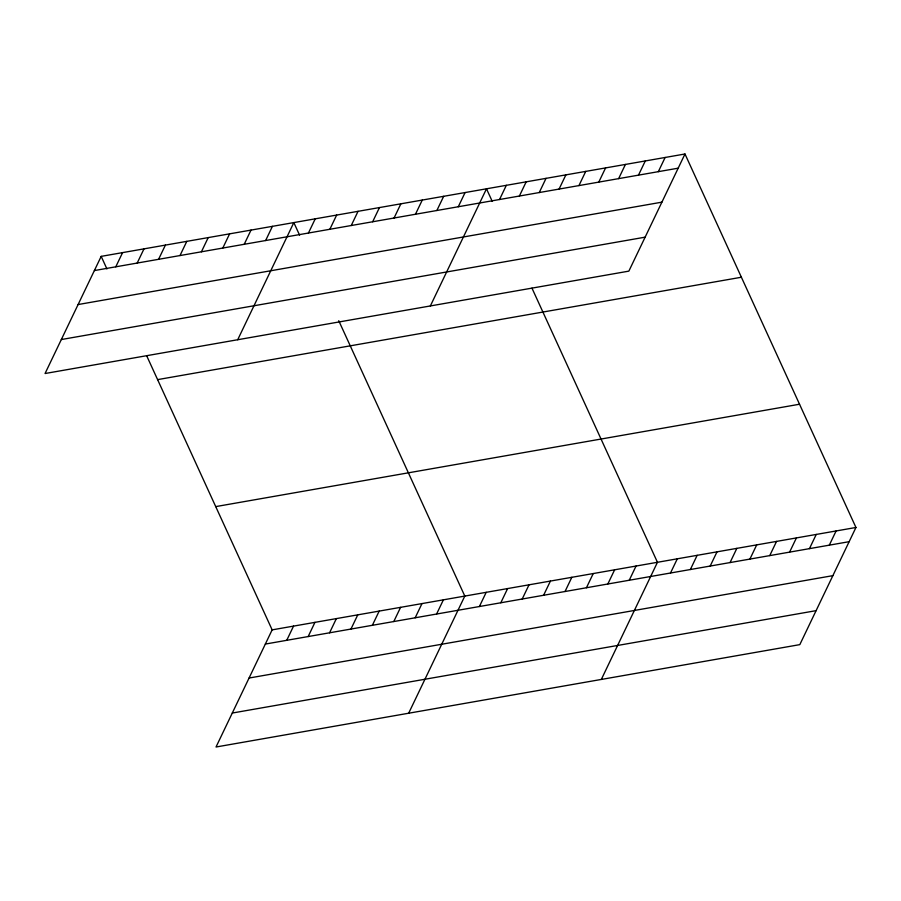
<?xml version="1.0" encoding="UTF-8"?>
<svg xmlns="http://www.w3.org/2000/svg" width="901" height="901" viewBox="0 0 901 901"><rect width="100%" height="100%" fill="white"/><g stroke="black" fill="none" stroke-linecap="round" stroke-linejoin="round"><path stroke-width="1.35" d="M101.182 256.368L45.05 373.521L628.853 271.133L684.985 153.992L101.182 256.368L106.937 268.949M115.778 266.82L122.581 252.618M137.189 263.058L143.991 248.867M158.587 259.308L165.401 245.106M179.997 255.557L186.8 241.355M201.407 251.807L208.21 237.605M222.806 248.045L229.609 233.855M244.216 244.295L251.019 230.093M265.626 240.544L272.429 226.342M237.706 339.733L293.827 222.592L299.594 235.161M308.435 233.032L315.237 218.83M329.845 229.282L336.647 215.08M351.244 225.52L358.046 211.33M372.654 221.77L379.456 207.568M394.064 218.019L400.866 203.817M415.462 214.258L422.265 200.067M436.872 210.507L443.675 196.305M458.282 206.757L465.085 192.555M146.66 355.726L272.147 629.867L216.015 747.008L799.818 644.632L855.95 527.479L684.985 153.992M430.363 305.946L486.484 188.805L492.25 201.374M286.743 640.307L293.546 626.116M499.537 199.515L506.339 185.324M308.153 636.557L314.956 622.354M519.381 196.035L526.184 181.833M539.237 192.555L546.04 178.353M329.563 632.806L336.366 618.604M559.082 189.075L565.884 174.873M350.962 629.044L357.765 614.854M578.938 185.595L585.74 171.393M372.372 625.294L379.175 611.092M598.782 182.115L605.585 167.913M393.782 621.544L400.585 607.342M618.627 178.635L625.429 164.433M415.181 617.782L421.983 603.591M638.482 175.154L645.285 160.952M436.591 614.032L443.393 599.829M658.327 171.674L665.129 157.472M408.671 713.22L464.803 596.079L338.742 320.688M479.4 606.519L486.202 592.329M500.81 602.769L507.612 588.567M522.22 599.019L529.022 584.817M543.618 595.257L550.421 581.066M565.028 591.507L571.831 577.304M586.438 587.756L593.241 573.554M607.837 583.994L614.64 569.804M629.247 580.244L636.05 566.042M601.327 679.433L657.46 562.292L531.973 288.151M670.502 573.013L677.304 558.811M690.357 569.522L697.16 555.331M710.202 566.042L717.005 551.851M730.047 562.562L736.849 548.371M749.902 559.082L756.705 544.891M769.747 555.602L776.549 541.4M789.603 552.122L796.405 537.92M809.447 548.641L816.25 534.439M829.303 545.161L836.105 530.959M94.38 270.57L678.183 168.183M78.094 304.549L661.897 202.162M61.324 339.542L645.127 237.166M157.596 379.625L741.399 277.238M215.722 506.61L799.525 404.234M272.147 629.867L855.95 527.479M265.344 644.069L849.147 541.681M249.07 678.036L832.873 575.649M232.3 713.04L816.103 610.653"/></g></svg>
